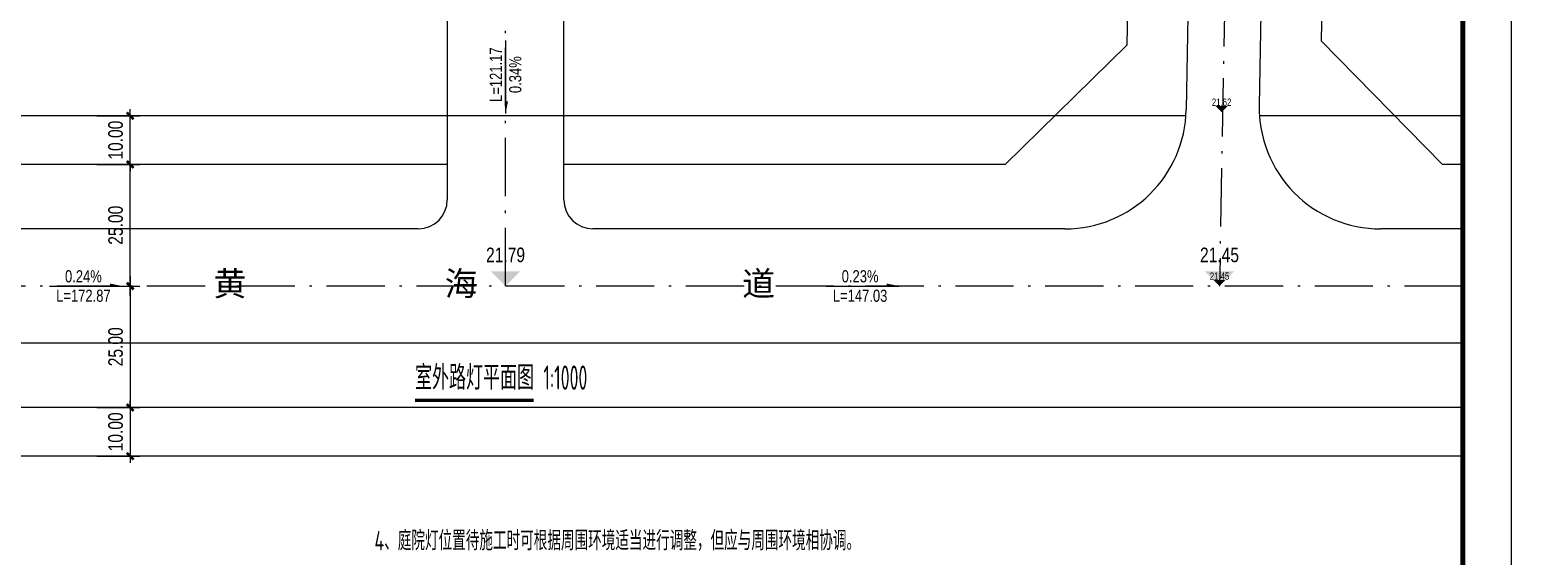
# Model space of a CAD drawing. Header units: millimetres. Extents: x 451834 to 908217, y 418823 to 838421.
# Drawn here: x 453327 to 453632.2, y 419163.8 to 419272.1 of the extents above; entities that cross this region are included whole.
import ezdxf
from ezdxf.enums import TextEntityAlignment as Align

# ---------------------------------------------------------------- set-up
doc = ezdxf.new("R2010")
doc.units = ezdxf.units.MM
doc.header["$LTSCALE"] = 1000
doc.linetypes.add('ACAD_ISO10W100', pattern=[18.5, 12, -3, 0.5, -3])
for name, color, linetype in [('DIM', 3, 'Continuous'), ('RD-中线', 1, 'Continuous'), ('RD-侧石线', 7, 'Continuous'), ('RD-红线', 5, 'Continuous'), ('TEL_SYMB', 3, 'Continuous'), ('TEL_TEXT', 7, 'Continuous'), ('TEL_TITLE', 7, 'Continuous'), ('TEXT_BG', 3, 'Continuous'), ('YD-G12', 100, 'Continuous'), ('坡度', 21, 'Continuous'), ('标高', 21, 'Continuous'), ('路名', 5, 'Continuous')]:
    doc.layers.add(name, color=color, linetype=linetype)
doc.styles.add('-黑体', font='simhei_0.ttf')
doc.styles.add('_TEL_DIM', font='tssdeng.shx', dxfattribs={"width": 0.7, "height": 3.5, "bigfont": 'HZTXT.shx'})
doc.styles.add('BIAOGAO', font='romans.shx')
doc.styles.add('hz', font='atxt.shx', dxfattribs={"width": 0.8, "bigfont": ' ahztxt.shx'})
doc.styles.add('新宋体', font='NSimSun.ttf')
doc.dimstyles.get("Standard").update_dxf_attribs({"dimtxt": 20, "dimasz": 0.18, "dimexe": 0.18, "dimexo": 0.0625, "dimgap": 0.09, "dimtad": 0, "dimtih": 1, "dimtoh": 1, "dimdec": 0, "dimzin": 0, "dimdsep": 46, "dimtxsty": '-黑体', "dimcen": 0.09, "dimclrd": 1, "dimclre": 1, "dimclrt": 1, "dimadec": 0, "dimazin": 0, "dimtfac": 1, "dimtdec": 0, "dimtofl": 0, "dimtmove": 0, "dimatfit": 3, "dimfxl": 0, "dimtolj": 1, "dimtzin": 0, "dimarcsym": 0})

# ---------------------------------------------------------------- blocks, each defined once
blk = doc.blocks.new('_ArchTick')
at = {"color": 0, "linetype": 'ByBlock', "const_width": 0.4}
blk.add_lwpolyline([(-0.5, -0.5), (0.5, 0.5)], dxfattribs=at)
blk = doc.blocks.new('*D55')
at = {"layer": 'Defpoints', "color": 0, "transparency": 16777216}
for p in [(453337.8900912624, 419219.3575913039), (453337.8900912624, 419194.3575913039), (453347.7419960237, 419194.3575913039)]:
    blk.add_point(p, dxfattribs=at)
at = {"layer": 'DIM', "color": 83, "lineweight": -2, "transparency": 16777216}
for p, q in [((453347.7419960237, 419221.3575913039), (453347.7419960237, 419192.3575913039)), ((453340.8900912624, 419219.3575913039), (453349.7419960237, 419219.3575913039)), ((453340.8900912624, 419194.3575913039), (453349.7419960237, 419194.3575913039))]:
    blk.add_line(p, q, dxfattribs=at)
at = {"layer": 'DIM', "color": 83, "lineweight": -2, "transparency": 16777216, "xscale": 1.4, "yscale": 1.4, "zscale": 1.4}
for p, rotation in [((453347.7419960237, 419219.3575913039), 90), ((453347.7419960237, 419194.3575913039), 270)]:
    blk.add_blockref('_ArchTick', p, dxfattribs=dict(at, rotation=rotation))
at = {"layer": 'DIM', "color": 7, "transparency": 16777216, "insert": (453344.7419960236, 419206.8575913041), "char_height": 3, "attachment_point": 5, "rotation": 90, "style": 'hz'}
blk.add_mtext('\\A1;25.00', dxfattribs=at)
blk = doc.blocks.new('*D56')
at = {"layer": 'Defpoints', "color": 0, "transparency": 16777216}
for p in [(453337.8900912622, 419244.3575913041), (453347.7419960233, 419244.3575913041), (453337.8900912625, 419219.3575913039)]:
    blk.add_point(p, dxfattribs=at)
at = {"layer": 'DIM', "color": 83, "lineweight": -2, "transparency": 16777216}
for p, q in [((453347.7419960233, 419217.3575913039), (453347.7419960233, 419246.3575913041)), ((453340.8900912622, 419244.3575913041), (453349.7419960233, 419244.3575913041)), ((453340.8900912625, 419219.3575913039), (453349.7419960233, 419219.3575913039))]:
    blk.add_line(p, q, dxfattribs=at)
at = {"layer": 'DIM', "color": 83, "lineweight": -2, "transparency": 16777216, "xscale": 1.4, "yscale": 1.4, "zscale": 1.4}
for p, rotation in [((453347.7419960233, 419244.3575913041), 90), ((453347.7419960233, 419219.3575913039), 270)]:
    blk.add_blockref('_ArchTick', p, dxfattribs=dict(at, rotation=rotation))
at = {"layer": 'DIM', "color": 7, "transparency": 16777216, "insert": (453344.7419960232, 419231.8575913041), "char_height": 3, "attachment_point": 5, "rotation": 90, "style": 'hz'}
blk.add_mtext('\\A1;25.00', dxfattribs=at)
blk = doc.blocks.new('*D58')
at = {"layer": 'Defpoints', "color": 0, "transparency": 16777216}
for p in [(453337.8900912622, 419254.3575913032), (453347.7419960232, 419254.3575913032), (453337.8900912622, 419244.3575913041)]:
    blk.add_point(p, dxfattribs=at)
at = {"layer": 'DIM', "color": 83, "lineweight": -2, "transparency": 16777216}
for p, q in [((453340.8900912622, 419254.3575913032), (453349.7419960232, 419254.3575913032)), ((453347.7419960232, 419254.3575913032), (453347.7419960232, 419255.7575913033)), ((453347.7419960232, 419244.3575913041), (453347.7419960232, 419254.3575913032)), ((453340.8900912622, 419244.3575913041), (453349.7419960232, 419244.3575913041)), ((453347.7419960232, 419244.3575913041), (453347.7419960232, 419242.957591304))]:
    blk.add_line(p, q, dxfattribs=at)
at = {"layer": 'DIM', "color": 83, "lineweight": -2, "transparency": 16777216, "xscale": 1.4, "yscale": 1.4, "zscale": 1.4}
for p, rotation in [((453347.7419960232, 419254.3575913032), 270), ((453347.7419960232, 419244.3575913041), 90)]:
    blk.add_blockref('_ArchTick', p, dxfattribs=dict(at, rotation=rotation))
at = {"layer": 'DIM', "color": 7, "transparency": 16777216, "insert": (453344.7419960231, 419249.3575913038), "char_height": 3, "attachment_point": 5, "rotation": 90, "style": 'hz'}
blk.add_mtext('\\A1;10.00', dxfattribs=at)
blk = doc.blocks.new('*D59')
at = {"layer": 'Defpoints', "color": 0, "transparency": 16777216}
for p in [(453337.8900912624, 419194.3575913039), (453337.8900912624, 419184.3575913044), (453347.7419960237, 419184.3575913044)]:
    blk.add_point(p, dxfattribs=at)
at = {"layer": 'DIM', "color": 83, "lineweight": -2, "transparency": 16777216}
for p, q in [((453340.8900912624, 419194.3575913039), (453349.7419960237, 419194.3575913039)), ((453347.7419960237, 419194.3575913039), (453347.7419960237, 419195.757591304)), ((453347.7419960237, 419194.3575913039), (453347.7419960237, 419184.3575913044)), ((453340.8900912624, 419184.3575913044), (453349.7419960237, 419184.3575913044)), ((453347.7419960237, 419184.3575913044), (453347.7419960237, 419182.9575913044))]:
    blk.add_line(p, q, dxfattribs=at)
at = {"layer": 'DIM', "color": 83, "lineweight": -2, "transparency": 16777216, "xscale": 1.4, "yscale": 1.4, "zscale": 1.4}
for p, rotation in [((453347.7419960237, 419194.3575913039), 270), ((453347.7419960237, 419184.3575913044), 90)]:
    blk.add_blockref('_ArchTick', p, dxfattribs=dict(at, rotation=rotation))
at = {"layer": 'DIM', "color": 7, "transparency": 16777216, "insert": (453344.7419960236, 419189.3575913043), "char_height": 3, "attachment_point": 5, "rotation": 90, "style": 'hz'}
blk.add_mtext('\\A1;10.00', dxfattribs=at)
blk = doc.blocks.new('mini_bg2')
blk.add_solid([(0, 0), (-2.474873734152934, 2.474873734152934), (2.474873734152934, 2.474873734152934)])
at = {"style": 'BIAOGAO', "width": 0.8}
blk.add_attdef('%%P0.000', text='', height=2, dxfattribs=at).set_placement((0, 4.074873734152916), align=Align.MIDDLE_CENTER)
blk = doc.blocks.new('yadhdim2')
at = {"color": 0}
blk.add_solid([(-300, 300), (300, 300), (0, 0)], dxfattribs=at)
at = {"color": 0, "style": 'hz', "width": 0.8}
blk.add_attdef('室外标高', text='', height=300, dxfattribs=at).set_placement((0, 400), align=Align.BOTTOM_CENTER)
blk = doc.blocks.new('yadjzpd')
at = {"color": 0}
blk.add_line((0, 0), (1500, 0), dxfattribs=at)
blk.add_solid([(1250, 50), (1250, 0), (1500, 0)], dxfattribs=at)
at = {"color": 0, "style": 'hz', "width": 0.8}
for tag, p in [('坡度', (700, 200)), ('备注', (700, -200))]:
    blk.add_attdef(tag, text='', height=250, dxfattribs=at).set_placement(p, align=Align.MIDDLE_CENTER)

msp = doc.modelspace()

# ---------------------------------------------------------------- linework, layer by layer
for p, q in [((453413.0378944558, 419331.0317282924), (453413.0378944559, 419237.1075913043)), ((453437.0378944559, 419237.1075913045), (453437.0378944556, 419287.7132479099))]:
    msp.add_line(p, q)
msp.add_arc((453407.0378944559, 419237.1075913042), 6, 270, 0)
at = {"ltscale": 0.6}
msp.add_arc((453443.0378944559, 419237.1075913045), 6, 180, 270, dxfattribs=at)
at = {"layer": 'RD-中线', "linetype": 'ACAD_ISO10W100', "ltscale": 0.001}
msp.add_line((453425.037894456, 419219.3575913044), (453425.0378944553, 419340.5317282924), dxfattribs=at)
at = {"layer": 'RD-中线', "linetype": 'ACAD_ISO10W100', "ltscale": 0.001, "flags": 128}
for points in [[(453577.1700453838, 419502.5522908253), (453572.0631713032, 419219.3575913044)], [(453622.165818921, 419219.3575913044), (453222.165818921, 419219.3575913044)]]:
    msp.add_lwpolyline(points, dxfattribs=at)
at = {"layer": 'RD-侧石线', "ltscale": 5}
msp.add_line((453567.8027933121, 419399.0740061656), (453565.2165393222, 419255.6568374648), dxfattribs=at)
at = {"layer": 'RD-侧石线', "ltscale": 0.6}
for p, q in [((453407.0378944559, 419231.1075913042), (453277.2419814512, 419231.1075913044)), ((453540.220603233, 419231.1075913043), (453443.0378944559, 419231.1075913045))]:
    msp.add_line(p, q, dxfattribs=at)
at = {"layer": 'RD-侧石线', "ltscale": 5, "flags": 128}
msp.add_lwpolyline([(453583.5832548672, 419442.2181943758), (453580.2352350297, 419256.5583451439)], dxfattribs=at)
at = {"layer": 'RD-侧石线', "ltscale": 0.6}
for points in [[(453540.220603233, 419231.1075913043, 0.4089421734397384), (453565.2165393222, 419255.6568374648, 0.4089421734397384)], [(453580.2352350297, 419256.5583451439, 0.4195046735788137), (453605.2311711189, 419231.1075913043, 0.4195046735788137)]]:
    msp.add_lwpolyline(points, format="xyb", dxfattribs=at)
for points in [[(453622.165818921, 419231.1075913043), (453605.2311711189, 419231.1075913043)], [(453622.165818921, 419207.6075913044), (453222.165818921, 419207.6075913044)]]:
    msp.add_lwpolyline(points, dxfattribs=at)
at = {"layer": 'RD-红线', "ltscale": 10, "flags": 128}
for points in [[(453555.9305301296, 419433.9969882325), (453552.9534454123, 419268.9068374648)], [(453595.9500390156, 419434.7181943758), (453592.9762056915, 419269.8083451439)], [(453413.0378944559, 419244.3575913043), (453282.9818140327, 419244.3575913043)], [(453527.9575093233, 419244.3575913044), (453437.0378944558, 419244.3575913044)], [(453622.165818921, 419244.3575913044), (453617.9721417807, 419244.3575913044)], [(453523.8060047594, 419194.3575913045), (453222.165818921, 419194.3575913045)], [(453622.165818921, 419194.3575913045), (453523.8060047594, 419194.3575913045)]]:
    msp.add_lwpolyline(points, dxfattribs=at)
at = {"layer": 'RD-红线'}
for points in [[(453592.9762056915, 419269.8083451439), (453617.9721417807, 419244.3575913044, 0.4195046735788137)], [(453527.9575093233, 419244.3575913044), (453552.9534454123, 419268.9068374648, 0.4089421734397384)]]:
    msp.add_lwpolyline(points, format="xyb", dxfattribs=at)
at = {"layer": 'TEL_SYMB', "const_width": 0.7}
msp.add_lwpolyline([(453406.3954982075, 419195.8573131925), (453430.8482541131, 419195.8573131925)], dxfattribs=at)
at = {"layer": 'TEL_TITLE'}
msp.add_lwpolyline([(453212.165818921, 418951.8758303746), (453632.165818921, 418951.8758303746), (453632.165818921, 419545.8758303746), (453212.165818921, 419545.8758303746)], close=True, dxfattribs=at)
at = {"layer": 'TEL_TITLE', "const_width": 1}
msp.add_lwpolyline([(453222.165818921, 418961.8758303746), (453622.165818921, 418961.8758303746), (453622.165818921, 419520.8758303746), (453222.165818921, 419520.8758303746)], close=True, dxfattribs=at)
at = {"layer": 'YD-G12', "flags": 128}
for points in [[(453565.1592780174, 419254.3575913043), (453257.2973373202, 419254.3575913044)], [(453622.165818921, 419254.3575913044), (453580.2924963345, 419254.3575913044)], [(453523.8060413292, 419184.3575913045), (453222.165818921, 419184.3575913044)], [(453622.165818921, 419184.3575913045), (453523.8060413292, 419184.3575913045)]]:
    msp.add_lwpolyline(points, dxfattribs=at)

# ---------------------------------------------------------------- block references
at = {"layer": 'TEXT_BG'}
ref = msp.add_blockref('mini_bg2', (453572.4944298233, 419255.1313944192, 28), dxfattribs=dict(at, xscale=0.5, yscale=0.5, zscale=0.5))
ref.add_attrib('%%P0.000', '21.62', dxfattribs={"layer": '0', "height": 1.5, "style": 'hz', "width": 0.8}).set_placement((453572.4944298233, 419257.1688312863, 28), align=Align.MIDDLE_CENTER)
ref = msp.add_blockref('mini_bg2', (453572.0631712974, 419219.3575913128), dxfattribs=dict(at, xscale=0.5, yscale=0.5, zscale=0.5))
ref.add_attrib('%%P0.000', '21.45', dxfattribs={"layer": '0', "height": 1.5, "style": 'hz', "width": 0.8}).set_placement((453572.0631712974, 419221.3950281799), align=Align.MIDDLE_CENTER)
at = {"layer": '坡度'}
ref = msp.add_blockref('yadjzpd', (453425.0378944553, 419269.8263721937), dxfattribs=dict(at, xscale=0.01, yscale=0.01, zscale=0.01, rotation=270.0000000006514))
ref.add_attrib('坡度', '0.34%', dxfattribs={"layer": '0', "color": 0, "height": 2.5, "rotation": 450.0000000006606, "style": 'hz', "width": 0.8}).set_placement((453427.0378944553, 419262.8263721937), align=Align.MIDDLE_CENTER)
ref.add_attrib('备注', 'L=121.17', dxfattribs={"layer": '0', "color": 0, "height": 2.5, "rotation": 450.0000000006606, "style": 'hz', "width": 0.8}).set_placement((453423.0378944553, 419262.8263721937), align=Align.MIDDLE_CENTER)
at = {"layer": '坡度', "xscale": 0.009999999999990905, "yscale": 0.009999999999990905, "zscale": 0.009999999999990905}
for p, values in [((453331.1016710896, 419219.3575913045), {'坡度': '0.24%', '备注': 'L=172.87'}), ((453491.0505328809, 419219.3575913044), {'坡度': '0.23%', '备注': 'L=147.03'})]:
    msp.add_blockref('yadjzpd', p, dxfattribs=at).add_auto_attribs(values)
at = {"layer": '标高', "xscale": 0.01000000000931323, "yscale": 0.01000000000931323, "zscale": 0.01000000000931323}
for p, values in [((453425.037894456, 419219.3575913044), {'室外标高': '21.79'}), ((453572.0631713058, 419219.3575913044), {'室外标高': '21.45'})]:
    msp.add_blockref('yadhdim2', p, dxfattribs=at).add_auto_attribs(values)

# ---------------------------------------------------------------- texts
at = {"layer": 'TEL_SYMB', "color": 7, "style": '_TEL_DIM'}
for s, width, p in [('室外路灯平面图', 0.7, (453406.3954982075, 419198.0157401589)), ('1:1000', 0.5599999999999999, (453432.8482541131, 419198.0157401589))]:
    msp.add_text(s, height=5, dxfattribs=dict(at, width=width)).set_placement(p)
at = {"layer": 'TEL_TEXT', "linetype": 'Continuous', "style": '_TEL_DIM', "width": 0.7}
msp.add_text('4、庭院灯位置待施工时可根据周围环境适当进行调整，但应与周围环境相协调。', height=4, dxfattribs=at).set_placement((453398.0376019023, 419164.9872311257))
at = {"layer": '路名', "style": '新宋体'}
msp.add_text('黄            海                道', height=5, dxfattribs=at).set_placement((453364.8675058392, 419217.3500898088))

# ---------------------------------------------------------------- dimensions: what is measured, and where the dimension line sits
at = {"layer": 'DIM'}
for p1, p2, distance, picture, middle in [((453337.8900912622, 419244.3575913041), (453337.8900912622, 419254.3575913032), -9.851904761046171, '*D58', (453344.7419960231, 419249.3575913038)), ((453337.8900912625, 419219.3575913039), (453337.8900912622, 419244.3575913041), -9.851904761104379, '*D56', (453344.7419960232, 419231.8575913041)), ((453337.8900912624, 419219.3575913039), (453337.8900912624, 419194.3575913039), 9.851904761279002, '*D55', (453344.7419960236, 419206.8575913041)), ((453337.8900912624, 419194.3575913039), (453337.8900912624, 419184.3575913044), 9.851904761279002, '*D59', (453344.7419960236, 419189.3575913043))]:
    dim = msp.add_aligned_dim(p1=p1, p2=p2, distance=distance, dimstyle='Standard', override={"dimtxt": 3, "dimasz": 1.4, "dimexe": 2, "dimexo": 3, "dimgap": 1.5, "dimtad": 1, "dimtih": 0, "dimtoh": 0, "dimdec": 2, "dimtxsty": 'hz', "dimblk1": 'ArchTick', "dimblk2": 'ArchTick', "dimsah": 1, "dimcen": 2, "dimdle": 2, "dimclrd": 83, "dimclre": 83, "dimclrt": 7, "dimtix": 1, "dimtofl": 1, "dimtmove": 2}, dxfattribs=at)
    dim.commit()
    dim.dimension.update_dxf_attribs({"geometry": picture, "text_midpoint": middle})

doc.saveas('drawing.dxf')
